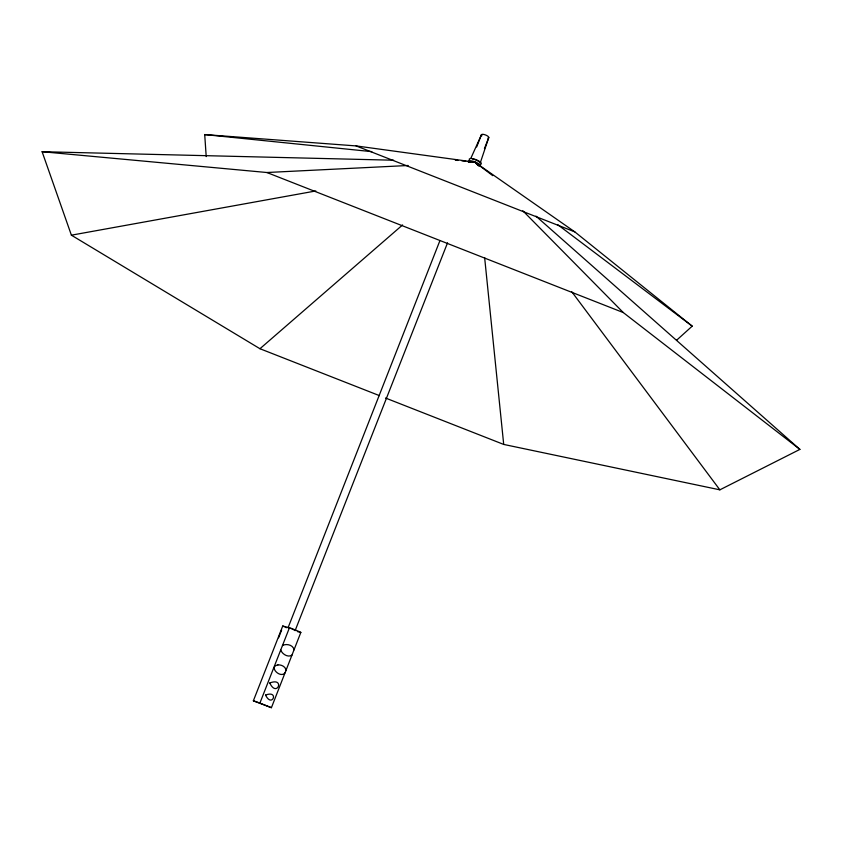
<?xml version="1.0" encoding="UTF-8"?>
<svg xmlns="http://www.w3.org/2000/svg" width="842" height="842" viewBox="0 0 842 842"><rect width="100%" height="100%" fill="white"/><g stroke="black" fill="none" stroke-linecap="round" stroke-linejoin="round"><path stroke-width="1.26" d="M285.796 670.885L300.836 632.416L300.352 632.174A11.241 0.621 21.4 0 0 290.753 628.153L282.733 626.016L253.358 700.807L271.408 707.69L285.112 672.653C288.048 668.106 282.059 664.391 277.923 664.917M253.358 700.807L259.894 703.102L289.48 627.669M480.508 162.148L488.749 137.583L484.434 148.602M278.565 637.826L281.649 629.984M288.048 627.764L439.713 241.159M476.667 146.961L481.466 134.72L470.825 158.338M295.11 630.658L447.544 242.822M285.112 672.653C280.681 679.084 268.03 666.664 277.913 664.917M291.963 655.108C288.038 657.865 282.081 654.066 280.733 649.971M676.652 340.189L692.208 326.149L574.823 231.887L474.909 162.18L356.124 145.919L204.711 134.573L206.206 156.591M393.593 160.212L42.1 151.707L71.391 235.181L259.957 348.725L402.592 224.94M282.459 645.551C286.291 643.288 293.342 644.94 294.037 649.824M385.489 398.013L503.705 444.429L719.868 489.833L799.9 449.396L535.965 216.141M71.391 235.181L315.824 190.955M42.1 151.707L266.893 172.515L408.181 165.495M472.288 162.306L474.909 162.18L478.593 165.916M468.352 162.022L470.973 162.085M204.711 134.573L371.785 151.644M455.322 160.18L457.932 160.443M461.858 160.843L465.773 161.243M468.384 161.517L470.994 161.78M297.342 631.553L300.836 632.416M289.227 628.048L290.49 628.49M259.894 703.102L271.408 707.69M356.124 145.919L574.823 231.887M266.893 172.515L623.269 312.55L799.9 449.396M259.957 348.725L379.395 395.614M291.953 629.048L292.942 629.448M293.416 629.637L294.626 630.174M282.733 626.016L283.428 626.353A11.241 0.621 21.4 0 0 284.301 626.764M478.056 164.558L492.749 175.652M557.836 224.761L692.208 326.149M476.877 163.916L478.845 165.663M522.819 210.753L623.269 312.55M571.792 291.764L719.868 489.833M484.634 257.568L503.705 444.429M469.415 159.991A6.494 1.989 21.4 0 1 476.456 159.822A6.494 1.989 21.4 0 1 480.15 164.474M468.373 161.927A6.494 1.979 21.4 0 1 474.793 161.79A6.494 1.979 21.4 0 1 480.287 166.369M286.427 627.7A11.241 0.621 21.4 0 1 285.312 627.216M481.94 135.73A3.915 1.252 21.4 0 1 482.866 134.32A3.915 1.252 21.4 0 1 487.697 136.099A3.915 1.252 21.4 0 1 488.023 137.972M472.688 159.085A5.263 1.61 21.4 0 1 474.509 159.496M475.151 159.706A5.263 1.61 21.4 0 1 478.172 161.117M478.666 161.432A5.263 1.61 21.4 0 1 480.087 162.916M265.556 695.082C272.166 708.606 279.502 689.735 265.556 695.082M269.777 682.988C276.902 698.218 285.427 676.894 269.777 682.988"/></g></svg>
